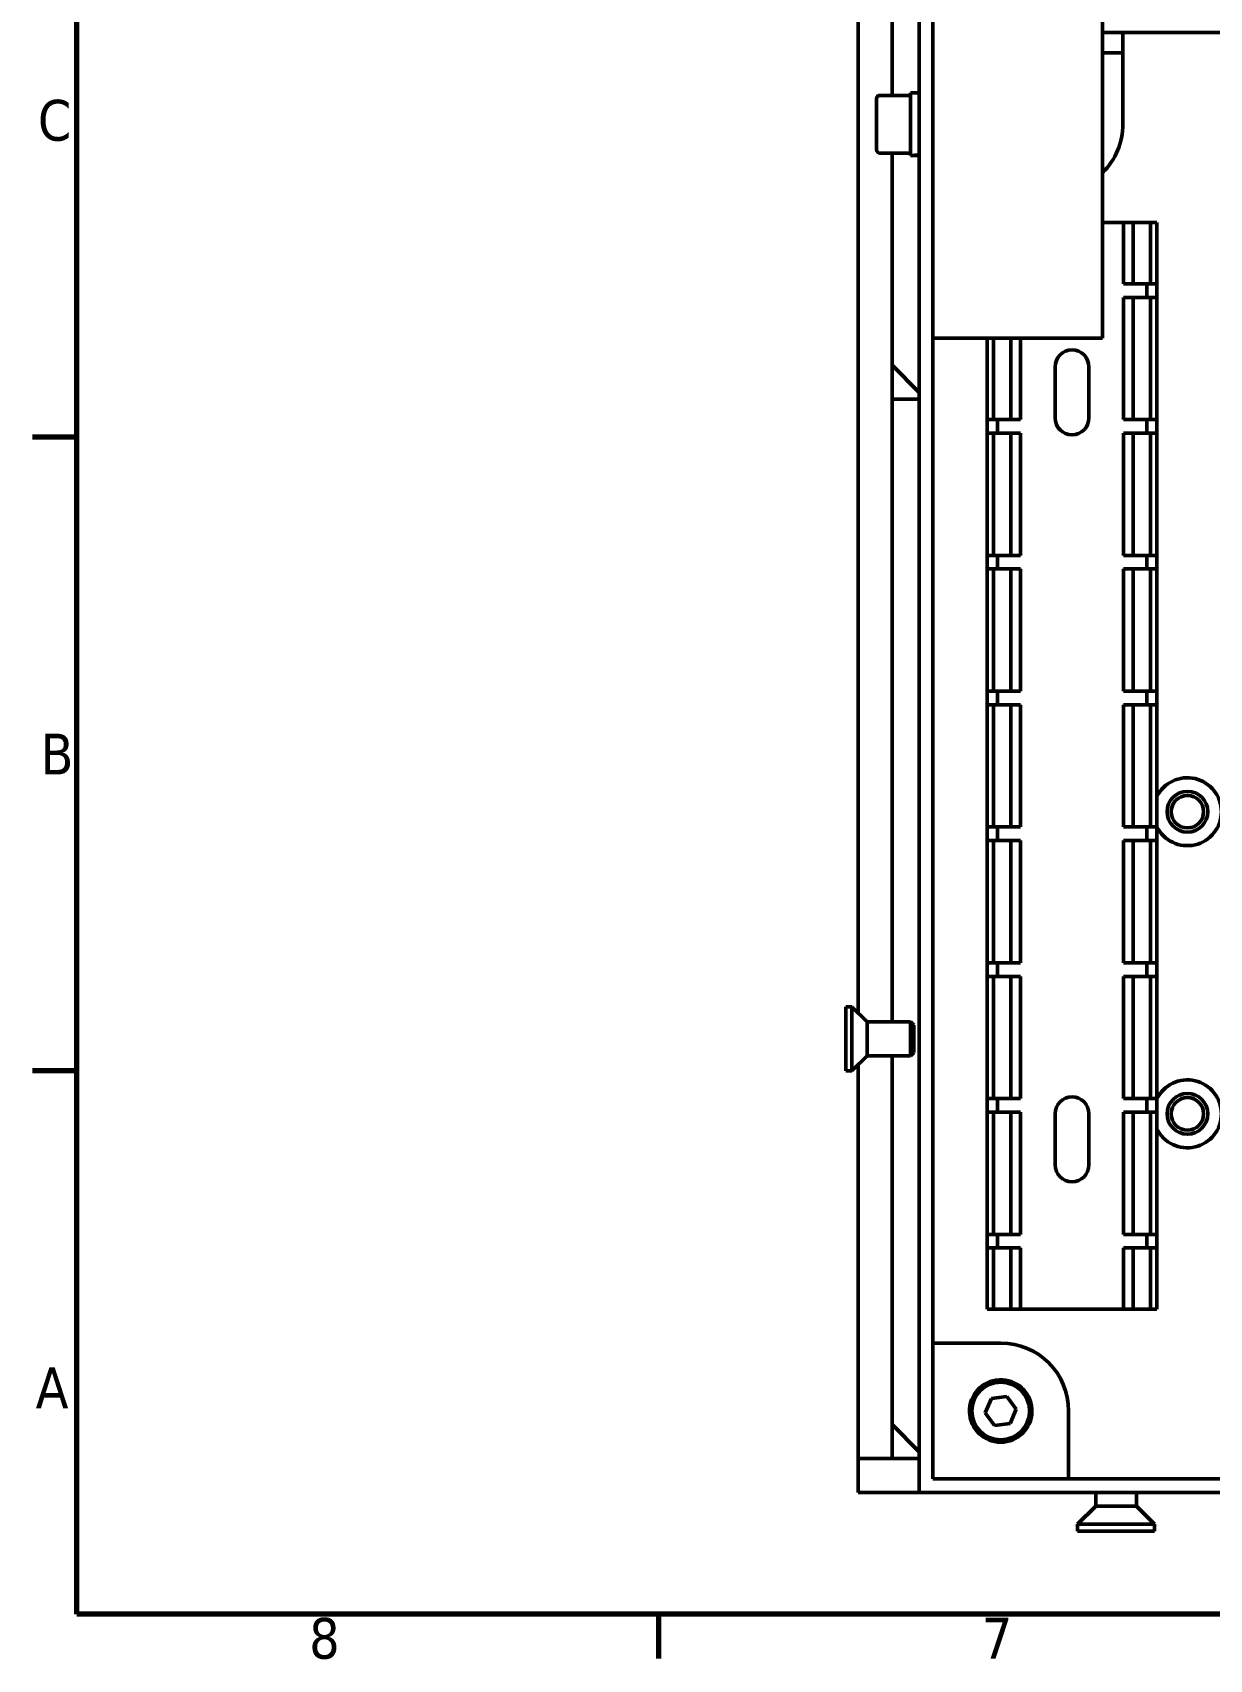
# Model space of a CAD drawing. Header units: millimetres. Extents: x 0 to 792, y -110 to 1285.
# Drawn here: x 6.8 to 180.2, y 6.7 to 246.3 of the extents above; entities that cross this region are included whole.
import ezdxf

# ---------------------------------------------------------------- set-up
doc = ezdxf.new("R2010")
doc.units = ezdxf.units.MM
doc.header["$LTSCALE"] = 1.333333
doc.layers.add('Border (ISO)', color=7, linetype='Continuous', lineweight=70)
doc.layers.add('Visible (ISO)', color=7, linetype='Continuous', lineweight=50)
doc.styles.add('Note Text (JIS)', font='tahoma.ttf')

# ---------------------------------------------------------------- blocks, each defined once
blk = doc.blocks.new('Borders Default Border')
at = {"layer": 'Border (ISO)'}
for p, q in [((10, 140), (5.1, 140)), ((10, 70), (5.1, 70)), ((74.25, 10), (74.25, 5.1))]:
    blk.add_line(p, q, dxfattribs=at)
at = {"layer": 'Border (ISO)', "flags": 128}
blk.add_lwpolyline([(10, 10), (10, 410), (584, 410), (584, 10), (10, 10)], dxfattribs=at)
at = {"layer": 'Border (ISO)', "char_height": 4.5, "attachment_point": 7, "style": 'Note Text (JIS)'}
for s, insert in [('C', (5.69, 172.67)), ('B', (5.98, 102.75)), ('A', (5.44, 32.75)), ('8', (35.66, 5)), ('7', (109.98, 5.1))]:
    blk.add_mtext(s, dxfattribs=dict(at, insert=insert))

msp = doc.modelspace()

# ---------------------------------------------------------------- linework, layer by layer
at = {"layer": 'Visible (ISO)'}
for p, q in [((137.43, 451.26), (137.43, 31.26)), ((139.43, 33.26), (139.43, 449.26)), ((164.43, 277.26), (164.43, 205.26)), ((133.43, 237.01), (133.43, 252.76)), ((128.43, 101.86), (128.43, 251.46)), ((182.43, 246.26), (164.43, 246.26)), ((167.43, 243.26), (167.43, 246.26)), ((164.43, 243.26), (167.43, 243.26)), ((167.43, 243.26), (167.43, 232.76)), ((136.13, 237.36), (136.13, 228.17)), ((136.13, 237.36), (137.43, 237.36)), ((131.13, 229.01), (131.13, 236.51)), ((131.63, 237.01), (136.13, 237.01)), ((131.63, 228.51), (136.13, 228.51)), ((133.43, 100.56), (133.43, 228.51)), ((136.84, 228.16), (137.43, 228.16)), ((167.51, 218.26), (164.43, 218.26)), ((168.01, 218.26), (167.51, 218.26)), ((167.51, 218.26), (167.51, 209.26)), ((168.93, 218.26), (168.01, 218.26)), ((171.22, 218.26), (168.93, 218.26)), ((168.93, 209.26), (168.93, 218.26)), ((171.22, 218.26), (171.51, 218.26)), ((172.28, 218.26), (171.51, 218.26)), ((171.51, 218.26), (171.51, 209.26)), ((172.28, 218.26), (172.43, 218.26)), ((172.43, 209.26), (172.43, 218.26)), ((167.51, 209.26), (168.01, 209.26)), ((168.93, 209.26), (168.01, 209.26)), ((171.22, 209.26), (168.93, 209.26)), ((170.93, 209.26), (170.93, 207.26)), ((171.22, 209.26), (171.51, 209.26)), ((172.28, 209.26), (171.51, 209.26)), ((172.28, 209.26), (172.43, 209.26)), ((172.43, 207.26), (172.43, 209.26)), ((168.01, 207.26), (167.51, 207.26)), ((167.51, 207.26), (167.51, 189.26)), ((168.01, 207.26), (168.93, 207.26)), ((168.93, 207.26), (171.22, 207.26)), ((168.93, 189.26), (168.93, 207.26)), ((171.51, 207.26), (171.22, 207.26)), ((171.51, 207.26), (172.28, 207.26)), ((171.51, 207.26), (171.51, 189.26)), ((172.43, 207.26), (172.28, 207.26)), ((172.43, 189.26), (172.43, 207.26)), ((164.43, 201.26), (164.43, 205.26)), ((164.43, 201.26), (139.43, 201.26)), ((147.43, 189.26), (147.43, 201.26)), ((148.34, 189.26), (148.34, 201.26)), ((150.93, 189.26), (150.93, 201.26)), ((152.34, 189.26), (152.34, 201.26)), ((137.43, 193.26), (133.43, 197.26)), ((157.43, 189.51), (157.43, 197.01)), ((162.43, 197.01), (162.43, 189.51)), ((137.43, 192.26), (133.43, 192.26)), ((133.43, 192.26), (137.43, 192.26)), ((147.43, 187.26), (147.43, 189.26)), ((147.58, 189.26), (147.43, 189.26)), ((147.43, 169.26), (147.43, 187.26)), ((147.43, 187.26), (147.58, 187.26)), ((147.58, 189.26), (148.34, 189.26)), ((148.34, 187.26), (147.58, 187.26)), ((148.64, 189.26), (148.34, 189.26)), ((148.34, 187.26), (148.64, 187.26)), ((148.34, 169.26), (148.34, 187.26)), ((148.64, 189.26), (150.93, 189.26)), ((150.93, 187.26), (148.64, 187.26)), ((148.93, 189.26), (148.93, 187.26)), ((150.93, 189.26), (151.84, 189.26)), ((151.84, 187.26), (150.93, 187.26)), ((150.93, 169.26), (150.93, 187.26)), ((152.34, 189.26), (151.84, 189.26)), ((151.84, 187.26), (152.34, 187.26)), ((152.34, 169.26), (152.34, 187.26)), ((167.51, 189.26), (168.01, 189.26)), ((168.01, 187.26), (167.51, 187.26)), ((167.51, 187.26), (167.51, 169.26)), ((168.93, 189.26), (168.01, 189.26)), ((168.01, 187.26), (168.93, 187.26)), ((171.22, 189.26), (168.93, 189.26)), ((168.93, 187.26), (171.22, 187.26)), ((168.93, 169.26), (168.93, 187.26)), ((170.93, 189.26), (170.93, 187.26)), ((171.22, 189.26), (171.51, 189.26)), ((171.51, 187.26), (171.22, 187.26)), ((172.28, 189.26), (171.51, 189.26)), ((171.51, 187.26), (172.28, 187.26)), ((171.51, 187.26), (171.51, 169.26)), ((172.28, 189.26), (172.43, 189.26)), ((172.43, 187.26), (172.28, 187.26)), ((172.43, 187.26), (172.43, 189.26)), ((172.43, 169.26), (172.43, 187.26)), ((133.43, 182.26), (133.43, 100.56)), ((147.43, 167.26), (147.43, 169.26)), ((147.58, 169.26), (147.43, 169.26)), ((147.58, 169.26), (148.34, 169.26)), ((148.64, 169.26), (148.34, 169.26)), ((148.64, 169.26), (150.93, 169.26)), ((148.93, 169.26), (148.93, 167.26)), ((150.93, 169.26), (151.84, 169.26)), ((152.34, 169.26), (151.84, 169.26)), ((167.51, 169.26), (168.01, 169.26)), ((168.93, 169.26), (168.01, 169.26)), ((171.22, 169.26), (168.93, 169.26)), ((170.93, 169.26), (170.93, 167.26)), ((171.22, 169.26), (171.51, 169.26)), ((172.28, 169.26), (171.51, 169.26)), ((172.28, 169.26), (172.43, 169.26)), ((172.43, 167.26), (172.43, 169.26)), ((147.43, 149.26), (147.43, 167.26)), ((147.43, 167.26), (147.58, 167.26)), ((148.34, 167.26), (147.58, 167.26)), ((148.34, 167.26), (148.64, 167.26)), ((148.34, 149.26), (148.34, 167.26)), ((150.93, 167.26), (148.64, 167.26)), ((151.84, 167.26), (150.93, 167.26)), ((150.93, 149.26), (150.93, 167.26)), ((151.84, 167.26), (152.34, 167.26)), ((152.34, 149.26), (152.34, 167.26)), ((168.01, 167.26), (167.51, 167.26)), ((167.51, 167.26), (167.51, 149.26)), ((168.01, 167.26), (168.93, 167.26)), ((168.93, 167.26), (171.22, 167.26)), ((168.93, 149.26), (168.93, 167.26)), ((171.51, 167.26), (171.22, 167.26)), ((171.51, 167.26), (172.28, 167.26)), ((171.51, 167.26), (171.51, 149.26)), ((172.43, 167.26), (172.28, 167.26)), ((172.43, 149.26), (172.43, 167.26)), ((147.43, 147.26), (147.43, 149.26)), ((147.58, 149.26), (147.43, 149.26)), ((147.58, 149.26), (148.34, 149.26)), ((148.64, 149.26), (148.34, 149.26)), ((148.64, 149.26), (150.93, 149.26)), ((148.93, 149.26), (148.93, 147.26)), ((150.93, 149.26), (151.84, 149.26)), ((152.34, 149.26), (151.84, 149.26)), ((167.51, 149.26), (168.01, 149.26)), ((168.93, 149.26), (168.01, 149.26)), ((171.22, 149.26), (168.93, 149.26)), ((170.93, 149.26), (170.93, 147.26)), ((171.22, 149.26), (171.51, 149.26)), ((172.28, 149.26), (171.51, 149.26)), ((172.28, 149.26), (172.43, 149.26)), ((172.43, 147.26), (172.43, 149.26)), ((147.43, 129.26), (147.43, 147.26)), ((147.43, 147.26), (147.58, 147.26)), ((148.34, 147.26), (147.58, 147.26)), ((148.34, 147.26), (148.64, 147.26)), ((148.34, 129.26), (148.34, 147.26)), ((150.93, 147.26), (148.64, 147.26)), ((151.84, 147.26), (150.93, 147.26)), ((150.93, 129.26), (150.93, 147.26)), ((151.84, 147.26), (152.34, 147.26)), ((152.34, 129.26), (152.34, 147.26)), ((168.01, 147.26), (167.51, 147.26)), ((167.51, 147.26), (167.51, 129.26)), ((168.01, 147.26), (168.93, 147.26)), ((168.93, 147.26), (171.22, 147.26)), ((168.93, 129.26), (168.93, 147.26)), ((171.51, 147.26), (171.22, 147.26)), ((171.51, 147.26), (172.28, 147.26)), ((171.51, 147.26), (171.51, 129.26)), ((172.43, 147.26), (172.28, 147.26)), ((172.43, 129.26), (172.43, 147.26)), ((147.43, 127.26), (147.43, 129.26)), ((147.58, 129.26), (147.43, 129.26)), ((147.43, 109.26), (147.43, 127.26)), ((147.43, 127.26), (147.58, 127.26)), ((147.58, 129.26), (148.34, 129.26)), ((148.34, 127.26), (147.58, 127.26)), ((148.64, 129.26), (148.34, 129.26)), ((148.34, 127.26), (148.64, 127.26)), ((148.34, 109.26), (148.34, 127.26)), ((148.64, 129.26), (150.93, 129.26)), ((150.93, 127.26), (148.64, 127.26)), ((148.93, 129.26), (148.93, 127.26)), ((150.93, 129.26), (151.84, 129.26)), ((151.84, 127.26), (150.93, 127.26)), ((150.93, 109.26), (150.93, 127.26)), ((152.34, 129.26), (151.84, 129.26)), ((151.84, 127.26), (152.34, 127.26)), ((152.34, 109.26), (152.34, 127.26)), ((167.51, 129.26), (168.01, 129.26)), ((168.01, 127.26), (167.51, 127.26)), ((167.51, 127.26), (167.51, 109.26)), ((168.93, 129.26), (168.01, 129.26)), ((168.01, 127.26), (168.93, 127.26)), ((171.22, 129.26), (168.93, 129.26)), ((168.93, 127.26), (171.22, 127.26)), ((168.93, 109.26), (168.93, 127.26)), ((170.93, 129.26), (170.93, 127.26)), ((171.22, 129.26), (171.51, 129.26)), ((171.51, 127.26), (171.22, 127.26)), ((172.28, 129.26), (171.51, 129.26)), ((171.51, 127.26), (172.28, 127.26)), ((171.51, 127.26), (171.51, 109.26)), ((172.28, 129.26), (172.43, 129.26)), ((172.43, 127.26), (172.28, 127.26)), ((172.43, 127.26), (172.43, 129.26)), ((172.43, 109.26), (172.43, 127.26)), ((147.43, 107.26), (147.43, 109.26)), ((147.58, 109.26), (147.43, 109.26)), ((147.58, 109.26), (148.34, 109.26)), ((148.64, 109.26), (148.34, 109.26)), ((148.64, 109.26), (150.93, 109.26)), ((148.93, 109.26), (148.93, 107.26)), ((150.93, 109.26), (151.84, 109.26)), ((152.34, 109.26), (151.84, 109.26)), ((167.51, 109.26), (168.01, 109.26)), ((168.93, 109.26), (168.01, 109.26)), ((171.22, 109.26), (168.93, 109.26)), ((170.93, 109.26), (170.93, 107.26)), ((171.22, 109.26), (171.51, 109.26)), ((172.28, 109.26), (171.51, 109.26)), ((172.28, 109.26), (172.43, 109.26)), ((172.43, 107.26), (172.43, 109.26)), ((147.43, 89.26), (147.43, 107.26)), ((147.43, 107.26), (147.58, 107.26)), ((148.34, 107.26), (147.58, 107.26)), ((148.34, 107.26), (148.64, 107.26)), ((148.34, 89.26), (148.34, 107.26)), ((150.93, 107.26), (148.64, 107.26)), ((151.84, 107.26), (150.93, 107.26)), ((150.93, 89.26), (150.93, 107.26)), ((151.84, 107.26), (152.34, 107.26)), ((152.34, 89.26), (152.34, 107.26)), ((168.01, 107.26), (167.51, 107.26)), ((167.51, 107.26), (167.51, 89.26)), ((168.01, 107.26), (168.93, 107.26)), ((168.93, 107.26), (171.22, 107.26)), ((168.93, 89.26), (168.93, 107.26)), ((171.51, 107.26), (171.22, 107.26)), ((171.51, 107.26), (172.28, 107.26)), ((171.51, 107.26), (171.51, 89.26)), ((172.43, 107.26), (172.28, 107.26)), ((172.43, 89.26), (172.43, 107.26)), ((126.63, 93.34), (126.63, 102.77)), ((126.63, 102.77), (127.51, 102.77)), ((127.51, 93.34), (127.51, 102.77)), ((129.73, 100.56), (127.51, 102.77)), ((129.73, 95.56), (129.73, 100.56)), ((129.73, 100.56), (136.14, 100.56)), ((136.14, 95.56), (136.14, 100.56)), ((136.63, 100.07), (136.14, 100.56)), ((136.63, 100.07), (136.63, 96.05)), ((136.63, 96.05), (136.14, 95.56)), ((129.73, 95.56), (127.51, 93.34)), ((128.43, 36.26), (128.43, 94.26)), ((129.73, 95.56), (136.14, 95.56)), ((133.43, 95.56), (133.43, 41.26)), ((133.43, 36.26), (133.43, 95.56)), ((126.63, 93.34), (127.51, 93.34)), ((147.43, 87.26), (147.43, 89.26)), ((147.58, 89.26), (147.43, 89.26)), ((147.58, 89.26), (148.34, 89.26)), ((148.64, 89.26), (148.34, 89.26)), ((148.64, 89.26), (150.93, 89.26)), ((148.93, 89.26), (148.93, 87.26)), ((150.93, 89.26), (151.84, 89.26)), ((152.34, 89.26), (151.84, 89.26)), ((167.51, 89.26), (168.01, 89.26)), ((168.93, 89.26), (168.01, 89.26)), ((171.22, 89.26), (168.93, 89.26)), ((170.93, 89.26), (170.93, 87.26)), ((171.22, 89.26), (171.51, 89.26)), ((172.28, 89.26), (171.51, 89.26)), ((172.28, 89.26), (172.43, 89.26)), ((172.43, 87.26), (172.43, 89.26)), ((147.43, 69.26), (147.43, 87.26)), ((147.43, 87.26), (147.58, 87.26)), ((148.34, 87.26), (147.58, 87.26)), ((148.34, 87.26), (148.64, 87.26)), ((148.34, 69.26), (148.34, 87.26)), ((150.93, 87.26), (148.64, 87.26)), ((151.84, 87.26), (150.93, 87.26)), ((150.93, 69.26), (150.93, 87.26)), ((151.84, 87.26), (152.34, 87.26)), ((152.34, 69.26), (152.34, 87.26)), ((157.43, 79.51), (157.43, 87.01)), ((162.43, 87.01), (162.43, 79.51)), ((168.01, 87.26), (167.51, 87.26)), ((167.51, 87.26), (167.51, 69.26)), ((168.01, 87.26), (168.93, 87.26)), ((168.93, 87.26), (171.22, 87.26)), ((168.93, 69.26), (168.93, 87.26)), ((171.51, 87.26), (171.22, 87.26)), ((171.51, 87.26), (172.28, 87.26)), ((171.51, 87.26), (171.51, 69.26)), ((172.43, 87.26), (172.28, 87.26)), ((172.43, 69.26), (172.43, 87.26)), ((147.43, 67.26), (147.43, 69.26)), ((147.58, 69.26), (147.43, 69.26)), ((147.43, 58.26), (147.43, 67.26)), ((147.43, 67.26), (147.58, 67.26)), ((147.58, 69.26), (148.34, 69.26)), ((148.34, 67.26), (147.58, 67.26)), ((148.64, 69.26), (148.34, 69.26)), ((148.34, 67.26), (148.64, 67.26)), ((148.34, 58.26), (148.34, 67.26)), ((148.64, 69.26), (150.93, 69.26)), ((150.93, 67.26), (148.64, 67.26)), ((148.93, 69.26), (148.93, 67.26)), ((150.93, 69.26), (151.84, 69.26)), ((151.84, 67.26), (150.93, 67.26)), ((150.93, 58.26), (150.93, 67.26)), ((152.34, 69.26), (151.84, 69.26)), ((151.84, 67.26), (152.34, 67.26)), ((152.34, 58.26), (152.34, 67.26)), ((167.51, 69.26), (168.01, 69.26)), ((168.01, 67.26), (167.51, 67.26)), ((167.51, 67.26), (167.51, 58.26)), ((168.93, 69.26), (168.01, 69.26)), ((168.01, 67.26), (168.93, 67.26)), ((171.22, 69.26), (168.93, 69.26)), ((168.93, 67.26), (171.22, 67.26)), ((168.93, 58.26), (168.93, 67.26)), ((170.93, 69.26), (170.93, 67.26)), ((171.22, 69.26), (171.51, 69.26)), ((171.51, 67.26), (171.22, 67.26)), ((172.28, 69.26), (171.51, 69.26)), ((171.51, 67.26), (172.28, 67.26)), ((171.51, 67.26), (171.51, 58.26)), ((172.28, 69.26), (172.43, 69.26)), ((172.43, 67.26), (172.28, 67.26)), ((172.43, 67.26), (172.43, 69.26)), ((172.43, 58.26), (172.43, 67.26)), ((147.58, 58.26), (147.43, 58.26)), ((147.58, 58.26), (148.34, 58.26)), ((148.64, 58.26), (148.34, 58.26)), ((148.64, 58.26), (150.93, 58.26)), ((150.93, 58.26), (151.84, 58.26)), ((152.34, 58.26), (151.84, 58.26)), ((167.51, 58.26), (152.34, 58.26)), ((167.51, 58.26), (168.01, 58.26)), ((168.93, 58.26), (168.01, 58.26)), ((171.22, 58.26), (168.93, 58.26)), ((171.22, 58.26), (171.51, 58.26)), ((172.28, 58.26), (171.51, 58.26)), ((172.28, 58.26), (172.43, 58.26)), ((149.43, 53.26), (139.43, 53.26)), ((149.17, 47.5), (149.17, 47.85)), ((149.22, 47.5), (149.22, 47.85)), ((149.69, 47.85), (149.69, 47.5)), ((147.14, 42.99), (148.05, 45.11)), ((148.05, 45.11), (150.34, 45.38)), ((150.34, 45.38), (151.72, 43.53)), ((151.72, 43.53), (150.81, 41.41)), ((159.43, 33.26), (159.43, 43.26)), ((137.43, 37.26), (133.43, 41.26)), ((133.43, 36.26), (133.43, 41.26)), ((137.43, 37.26), (133.43, 41.26)), ((148.52, 41.14), (147.14, 42.99)), ((150.81, 41.41), (148.52, 41.14)), ((128.43, 36.26), (137.43, 36.26)), ((128.43, 31.26), (128.43, 36.26)), ((133.43, 36.26), (128.43, 36.26)), ((137.43, 36.26), (133.43, 36.26)), ((137.43, 31.26), (128.43, 31.26)), ((137.43, 31.26), (192.43, 31.26)), ((192.43, 33.26), (139.43, 33.26)), ((163.43, 29.26), (163.43, 31.26)), ((169.43, 29.26), (169.43, 31.26)), ((163.43, 29.26), (160.76, 26.59)), ((169.43, 29.26), (163.43, 29.26)), ((169.43, 29.26), (172.1, 26.59)), ((172.1, 26.59), (160.76, 26.59)), ((160.76, 25.54), (160.76, 26.59)), ((172.1, 25.54), (172.1, 26.59)), ((172.1, 25.54), (160.76, 25.54))]:
    msp.add_line(p, q, dxfattribs=at)
for centre, radius in [((176.93, 131.51), 3), ((176.93, 131.51), 2.39), ((176.93, 87.01), 3), ((176.93, 87.01), 2.39), ((149.43, 43.26), 4.25)]:
    msp.add_circle(centre, radius, dxfattribs=at)
for centre, radius, start, end in [((131.63, 236.51), 0.5, 90, 180), ((157.43, 232.76), 10, 314.427, 0), ((131.63, 229.01), 0.5, 180, 270), ((159.93, 197.01), 2.5, 0, 180), ((159.93, 189.51), 2.5, 180, 0), ((176.93, 131.51), 5, 205.842, 154.1581), ((176.93, 87.01), 5, 205.842, 154.1581), ((159.93, 87.01), 2.5, 0, 180), ((159.93, 79.51), 2.5, 180, 0), ((149.43, 43.26), 10, 0, 90), ((149.43, 43.26), 4.6, 93.2402, 86.7598), ((149.43, 43.26), 4.6, 86.7598, 92.656)]:
    msp.add_arc(centre, radius, start, end, dxfattribs=at)
for centre, start_param, end_param in [((135.41, 232.76), 1.627348, 1.730862), ((136.84, 232.76), 1.514244, 1.617152)]:
    msp.add_ellipse(centre, major_axis=(-12.64, 0), ratio=0.36397, start_param=start_param, end_param=end_param, dxfattribs=at)

# ---------------------------------------------------------------- block references
at = {"xscale": 1.333333333333333, "yscale": 1.333333333333333, "zscale": 1.333333333333333}
msp.add_blockref('Borders Default Border', (0, 0), dxfattribs=at)

doc.saveas('drawing.dxf')
